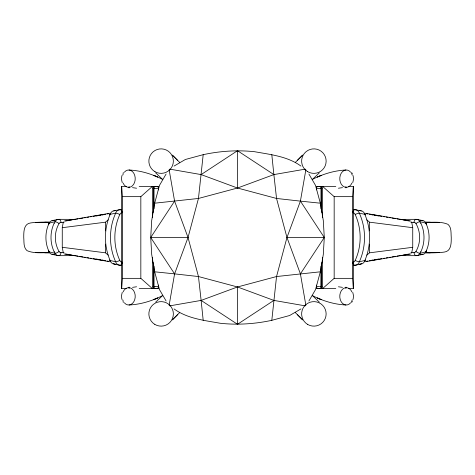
<?xml version="1.0" encoding="UTF-8"?>
<svg xmlns="http://www.w3.org/2000/svg" width="475" height="475" viewBox="0 0 475 475"><rect width="100%" height="100%" fill="white"/><g stroke="black" fill="none" stroke-linecap="round" stroke-linejoin="round"><path stroke-width="0.71" d="M153.502 282.69L153.437 288.557L153.437 262.657M321.498 192.292L321.563 186.443L321.563 212.343M166.078 300.954L159.487 289.625L154.672 271.807L151.709 254.564L150.712 237.5L151.709 220.436L154.672 203.193L159.487 185.375L166.078 174.046M308.922 174.046L315.513 185.375L320.328 203.193L323.291 220.436L324.288 237.5L323.291 254.564L320.328 271.807L315.513 289.625L308.922 300.954M126.778 288.557L121.659 288.557L122.413 278.344L122.413 196.656L121.659 186.443L126.778 186.443M153.484 191.17L153.532 190.528L153.532 208.145M321.539 283.51L321.468 284.472L321.468 266.855M348.223 288.557L353.341 288.557L352.587 278.344L352.587 196.656L353.341 186.443L348.223 186.443M169.136 305.259L174.592 273.873L188.029 237.5L198.461 198.461L203.193 154.672C220.062 151.026 237.387 149.886 254.564 151.709C270.489 154.577 287.488 156.299 300.954 166.078M174.046 308.922C187.512 318.701 204.511 320.423 220.436 323.291C237.613 325.114 254.938 323.974 271.807 320.328L276.539 276.539L286.971 237.5L300.408 201.127L305.864 169.741M63.335 253.11L62.261 247.303L62.261 227.697L63.335 221.89M411.665 253.11L412.739 247.303L412.739 227.697L411.665 221.89M121.879 175.602L121.457 179.123L122.235 182.638M353.121 299.398L353.543 295.877L352.765 292.363M353.447 209.683L354.997 209.683A6.223 4.916 -84.1 0 1 358.833 212.099C366.409 227.917 366.385 247 358.88 262.841A6.223 4.898 83.4 0 1 355.045 265.252L353.495 265.252M121.505 265.252L119.955 265.252A6.223 4.898 -83.4 0 1 116.132 262.835C108.591 247.006 108.615 227.917 116.155 212.088A6.223 4.916 84.1 0 1 120.003 209.683L121.552 209.683M122.235 292.363L121.457 295.877L121.879 299.398M352.765 182.638L353.543 179.123L353.121 175.602M120.003 209.683L114.57 210.674A6.175 4.881 84.1 0 0 110.212 214.273C103.883 228.843 103.835 245.925 110.141 260.508A6.181 4.869 -83.3 0 0 114.475 264.118L119.955 265.252M48.551 224.717L49.299 223.06A5.427 4.21 83 0 1 52.891 220.477A3.141 1.841 83.7 0 0 51.977 221.095M426.449 250.283L425.707 251.94A5.427 4.21 83 0 1 422.109 254.523A3.141 1.841 83.7 0 0 423.023 253.905M352.889 262.2A3.123 2.523 -90 0 0 355.199 260.425C361.813 246.038 361.796 228.891 355.181 214.504A3.111 2.518 90 0 0 352.872 212.741A3.159 1.864 -90 0 1 354.991 209.748M54.126 223.618L55.07 221.736L49.293 223.06M420.874 251.382L419.93 253.264A3.206 1.14 30.4 0 1 415.91 251.412A2.785 2.256 -90 0 1 414.058 252.635L410.905 252.647M64.095 222.353L60.943 222.353A2.785 2.256 -90 0 0 59.042 223.588C54.138 232.049 54.12 242.957 59.048 251.412A2.785 2.256 90 0 0 60.943 252.635L64.095 252.647M415.952 251.412C420.874 242.957 420.874 232.043 415.952 223.588A2.785 2.256 90 0 0 414.058 222.365L410.905 222.353M351.951 301.904L352.189 301.512L351.577 302.409M122.96 173.244L123.423 172.591M305.259 305.864L273.873 300.408L237.5 286.971L198.461 276.539L174.592 273.873L150.712 237.5L174.592 201.127L169.136 169.741M305.864 305.259L300.408 273.873L324.288 237.5L300.408 201.127L276.539 198.461L237.5 188.029L201.127 174.592L169.741 169.136M295.325 162.42L302.712 155.046M172.793 319.449L179.675 312.58M299.351 158.383L302.207 155.551M172.288 319.954L177.513 314.753M297.487 160.247L299.286 158.46M162.717 295.426L155.687 302.142M312.283 179.574L319.313 172.858M122.413 196.656L140.832 196.656L152.356 186.443L152.356 217.52M352.587 278.344L334.168 278.344L322.644 288.557L322.644 257.48M62.261 227.697L105.462 222.181L108.193 219.866M366.807 255.134L369.538 252.819L412.739 247.303M201.127 174.592L237.5 150.712L273.873 174.592L305.259 169.136M169.741 305.864L201.127 300.408L237.5 324.288L273.873 300.408M174.046 166.078L185.375 159.487L203.193 154.672M300.954 308.922L289.625 315.513L271.807 320.328M312.455 179.348C322.846 174.082 334.222 170.561 345.907 170.008M162.545 295.652C152.154 300.918 140.778 304.439 129.093 304.992M320.013 175.934L317.431 177.038L321.207 175.429M154.987 299.066L157.569 297.962L153.793 299.571M154.672 203.193L198.461 198.461L237.5 188.029L273.873 174.592L271.807 154.672M203.193 320.328L201.127 300.408L237.5 286.971L276.539 276.539L320.328 271.807M425.707 251.94L419.942 253.27M359.367 261.731L364.859 260.508A3.147 0.76 19.7 0 0 365.423 259.944M355.045 265.252L360.531 264.13A6.181 4.869 83.3 0 0 364.865 260.514C371.153 245.919 371.129 228.843 364.782 214.278A6.175 4.881 -84.1 0 0 360.43 210.686L354.997 209.683M110.218 214.278L115.663 213.204M338.426 188.219L342.469 187.649M136.574 286.781L132.531 287.351M96.383 215.947L97.832 215.697M99.281 215.448L100.73 215.199M102.178 214.943L103.627 214.694M371.373 260.306L372.822 260.057M374.27 259.801L375.719 259.552M377.168 259.303L378.617 259.053M64.196 221.041L110.176 213.216M65.52 221.041L72.087 219.919M73.548 219.67L75.008 219.426M76.469 219.177L77.93 218.928M79.384 218.678L83.036 218.061M84.497 217.811L85.957 217.562M87.418 217.312L88.873 217.063M90.333 216.814L91.794 216.57M93.254 216.321L105.658 214.207M107.118 213.958L108.579 213.714M366.421 261.286L367.882 261.042M369.342 260.793L381.746 258.679M383.206 258.43L384.667 258.186M386.128 257.937L387.582 257.688M389.043 257.438L390.503 257.189M391.964 256.939L395.616 256.322M397.07 256.072L398.531 255.823M399.992 255.574L401.452 255.33M402.913 255.081L409.48 253.959M364.824 261.784L410.804 253.959M316.433 189.911L316.433 188.551L322.008 188.486M158.567 285.089L158.567 286.449L155.45 286.508M425.725 222.294C433.129 222.478 441.02 221.303 447.99 224.348C451.755 227.525 450.828 233.148 451.25 237.5C451.25 242.903 451.452 251.317 444.226 252.088C438.098 252.92 431.894 252.837 425.725 252.706M49.275 252.706C41.871 252.522 33.98 253.697 27.01 250.652C23.245 247.475 24.172 241.852 23.75 237.5C23.75 232.097 23.548 223.678 30.774 222.912C36.902 222.08 43.106 222.163 49.275 222.294M35.821 222.401L49.596 222.181M425.392 222.3L439.179 222.401M35.821 252.599L49.608 252.7M425.404 252.819L439.179 252.599M399.576 219.361L416.433 219.319L422.109 220.442L420.423 220.442M75.424 255.639L58.568 255.681L52.891 254.558L54.578 254.558M335.801 186.443L318.108 186.503A2.048 1.674 90 0 0 316.439 188.551M139.199 288.557L156.893 288.497A2.048 1.674 -90 0 0 158.561 286.449M139.199 186.443L156.893 186.503A2.048 1.674 -90 0 1 158.561 188.551L158.567 189.911M319.574 186.467L319.616 186.467A2.007 1.324 -90 0 1 320.957 188.486M152.992 188.486L158.567 188.551M322.644 217.52L322.644 186.443L334.168 196.656L352.587 196.656M115.609 210.674L114.57 210.674A3.123 1.841 90 0 0 113.786 211.132M359.391 210.674L360.43 210.674A3.123 1.841 -90 0 1 361.214 211.132M425.404 222.181L430.213 222.181M150.712 237.5L188.029 237.5L198.461 276.539L201.127 300.408M273.873 174.592L276.539 198.461L286.971 237.5L324.288 237.5M44.787 252.819L49.596 252.819M114.469 264.13L115.514 264.13M359.486 264.13L360.531 264.13M122.413 278.344L140.832 278.344L152.356 288.557L152.356 257.48M152.992 286.514L155.141 286.514M322.008 286.514L319.859 286.514M155.384 288.533L155.426 288.533A2.007 1.324 90 0 1 154.042 286.514M316.433 285.089L316.433 286.449A2.048 1.674 -90 0 0 318.108 288.491L335.801 288.557M155.384 186.467L155.426 186.467A2.007 1.324 -90 0 0 154.042 188.486M54.578 220.442L52.891 220.442L58.568 219.319L75.424 219.361M420.423 254.558L422.109 254.558L416.433 255.681L399.576 255.639M320.839 286.514L320.963 266.089M319.574 288.533L319.616 288.533A2.007 1.324 -90 0 0 320.957 286.514M319.236 286.508L316.433 286.449M44.787 222.181L49.608 222.3M425.392 252.7L430.213 252.819M129.093 170.008C140.778 170.561 152.154 174.082 162.545 179.348M345.907 304.992C334.222 304.439 322.846 300.918 312.455 295.652M300.408 201.127L320.328 203.193M154.672 271.807L174.592 273.873M366.807 219.866L369.538 222.181L412.739 227.697M62.261 247.303L105.462 252.819L108.193 255.134M132.531 187.649L136.574 188.219M338.426 286.781L342.469 287.351M364.824 213.216L410.804 221.041M366.421 213.714L367.882 213.958M369.342 214.207L381.746 216.321M383.206 216.57L384.667 216.814M386.128 217.063L387.582 217.312M389.043 217.562L390.503 217.811M391.964 218.061L395.616 218.678M397.07 218.928L398.531 219.177M399.992 219.426L401.452 219.67M402.913 219.919L409.48 221.041M65.52 253.959L72.087 255.081M73.548 255.33L75.008 255.574M76.469 255.823L77.93 256.072M79.384 256.322L83.036 256.939M84.497 257.189L85.957 257.438M87.418 257.688L88.873 257.937M90.333 258.186L91.794 258.43M93.254 258.679L105.658 260.793M107.118 261.042L108.579 261.286M64.196 253.959L110.176 261.784M371.373 214.694L372.822 214.943M374.27 215.199L375.719 215.448M377.168 215.697L378.617 215.947M96.383 259.053L97.832 259.303M99.281 259.552L100.73 259.801M102.178 260.057L103.627 260.306M364.782 214.278L359.338 213.204M115.633 261.731L110.141 260.508A3.147 0.76 -19.7 0 1 109.577 259.944M59.09 251.412A3.206 1.14 -30.4 0 1 55.076 253.252L49.293 251.94L48.551 250.283M426.449 224.717L425.701 223.06L419.942 221.73L420.874 223.618M153.793 175.429L157.569 177.038L154.987 175.934M321.207 299.571L317.431 297.962L320.013 299.066M319.313 302.142L312.283 295.426M155.687 172.858L162.717 179.574M172.793 155.551L175.649 158.383M302.207 319.449L295.325 312.58M175.714 158.46L179.675 162.42M297.487 314.753L302.712 319.954M172.288 155.046L177.513 160.247M351.577 172.591L352.189 173.488L351.951 173.096M123.423 302.409L122.96 301.756M55.07 253.264L54.126 251.382M122.111 262.2A3.123 2.523 90 0 1 119.801 260.425C113.187 246.038 113.204 228.891 119.819 214.504A3.111 2.518 -90 0 1 122.128 212.741A3.159 1.864 90 0 0 120.009 209.748M286.971 237.5L300.408 273.873M174.592 201.127L188.029 237.5M321.516 191.17L321.468 190.528L321.468 208.145M153.461 283.51L153.532 284.472L153.532 266.855M321.498 282.69L321.563 288.557L321.563 262.657M153.502 192.292L153.437 186.443L153.437 212.343M369.538 222.181L369.538 230.933M369.538 244.067L369.538 252.819M353.341 186.443L353.341 288.557M334.168 196.656L334.168 278.344M320.963 188.486L320.963 208.911M237.5 150.712L237.5 188.029M237.5 286.971L237.5 324.288M154.037 188.486L154.037 208.911M154.037 266.089L154.037 286.514M140.832 196.656L140.832 278.344M121.659 186.443L121.659 288.557M105.462 222.181L105.462 230.933M105.462 244.067L105.462 252.819M355.039 265.187A3.159 1.864 -90 0 1 352.86 262.224M361.54 263.364A3.117 1.841 90 0 1 360.525 264.088M359.326 261.707A3.153 0.772 20.6 0 1 355.199 260.431M355.169 214.504A3.153 0.772 -20.6 0 1 359.302 213.222M364.747 214.296A3.147 0.76 -19.8 0 1 365.281 214.926M350.657 302.783A8.675 6.525 -90 0 1 341.157 301.673A8.675 6.525 -90 0 1 342.635 289.144A8.675 6.525 -90 0 1 351.933 291.953M352.278 299.802A8.675 6.525 -90 0 1 351.702 301.192M414.028 252.647A3.188 1.864 83.5 0 0 416.421 255.609A5.451 4.216 83 0 0 419.959 253.288M426.342 251.115A3.194 1.039 28.3 0 1 425.653 251.898M420.992 223.535A28.096 22.735 -90 0 1 420.992 251.465M415.952 223.588A3.206 1.098 -30.1 0 1 419.894 221.772M419.959 221.712A5.451 4.216 -83 0 0 416.433 219.355A3.188 1.906 -84.6 0 0 413.986 222.348M425.725 223.048A5.427 4.21 -83 0 0 422.109 220.477A3.141 1.841 -83.7 0 1 423.023 221.095M425.683 223.078A3.194 1.033 -29 0 1 426.301 223.897M426.526 224.669A27.574 22.313 -90 0 1 426.52 250.331M345.96 287.12A2.007 1.324 -90 0 1 345.557 288.058M345.557 186.942A2.007 1.324 90 0 1 345.96 187.88M318.108 288.539A94.739 54.441 90 0 1 316.291 288.355M316.291 186.645A94.739 54.441 90 0 1 318.108 186.461M346.518 287.707A4.061 3.052 -90 0 1 346.002 288.123M346.115 186.954A4.061 3.052 90 0 1 346.495 187.269M351.933 183.047A8.675 6.525 90 0 1 342.635 185.856A8.675 6.525 90 0 1 341.157 173.328A8.675 6.525 90 0 1 350.657 172.217M351.702 173.808A8.675 6.525 90 0 1 352.278 175.198M124.343 172.217A8.675 6.525 -90 0 1 133.843 173.328A8.675 6.525 -90 0 1 132.365 185.856A8.675 6.525 -90 0 1 123.067 183.047M122.722 175.198A8.675 6.525 -90 0 1 123.298 173.808M129.443 288.058A2.007 1.324 90 0 1 129.04 287.12M129.04 187.88A2.007 1.324 -90 0 1 129.443 186.942M158.709 288.355A94.739 54.441 -90 0 1 156.893 288.539M156.893 186.461A94.739 54.441 -90 0 1 158.709 186.645M128.998 288.123A4.061 3.052 -90 0 1 128.482 287.707M128.505 187.269A4.061 3.052 -90 0 1 128.885 186.954M49.275 251.952A5.427 4.21 -83 0 0 52.891 254.523A3.141 1.841 -83.7 0 1 51.977 253.905M60.972 252.647A3.188 1.864 -83.5 0 1 58.579 255.609A5.451 4.216 -83 0 1 55.041 253.288M49.347 251.898A3.194 1.039 -28.3 0 1 48.658 251.115M54.007 251.465A28.096 22.735 90 0 1 54.007 223.535M55.106 221.772A3.206 1.098 30.1 0 1 59.048 223.588M55.041 221.712A5.451 4.216 83 0 1 58.568 219.355A3.188 1.906 84.6 0 1 61.014 222.348M48.699 223.897A3.194 1.033 29 0 1 49.317 223.078M48.48 250.331A27.574 22.313 90 0 1 48.474 224.669M123.067 291.953A8.675 6.525 90 0 1 132.365 289.144A8.675 6.525 90 0 1 133.843 301.673A8.675 6.525 90 0 1 124.343 302.783M123.298 301.192A8.675 6.525 90 0 1 122.722 299.802M122.14 262.224A3.159 1.864 90 0 1 119.961 265.187M114.475 264.088A3.117 1.841 -90 0 1 113.46 263.364M119.801 260.431A3.153 0.772 -20.6 0 1 115.674 261.707M115.698 213.222A3.153 0.772 20.6 0 1 119.831 214.504M109.719 214.926A3.147 0.76 19.8 0 1 110.253 214.296M307.711 324.467A12.249 12.249 0 0 0 326.135 313.939A12.249 12.249 0 0 0 307.812 303.246A12.249 12.249 0 0 0 307.711 324.467M307.568 171.612A12.249 12.249 0 0 0 326.135 161.34A12.249 12.249 0 0 0 307.954 150.397A12.249 12.249 0 0 0 307.568 171.612M154.797 324.378A12.249 12.249 0 0 0 173.363 314.106A12.249 12.249 0 0 0 155.183 303.169A12.249 12.249 0 0 0 154.797 324.378M154.939 171.695A12.249 12.249 0 0 0 173.363 161.173A12.249 12.249 0 0 0 155.04 150.48A12.249 12.249 0 0 0 154.939 171.695"/></g></svg>
